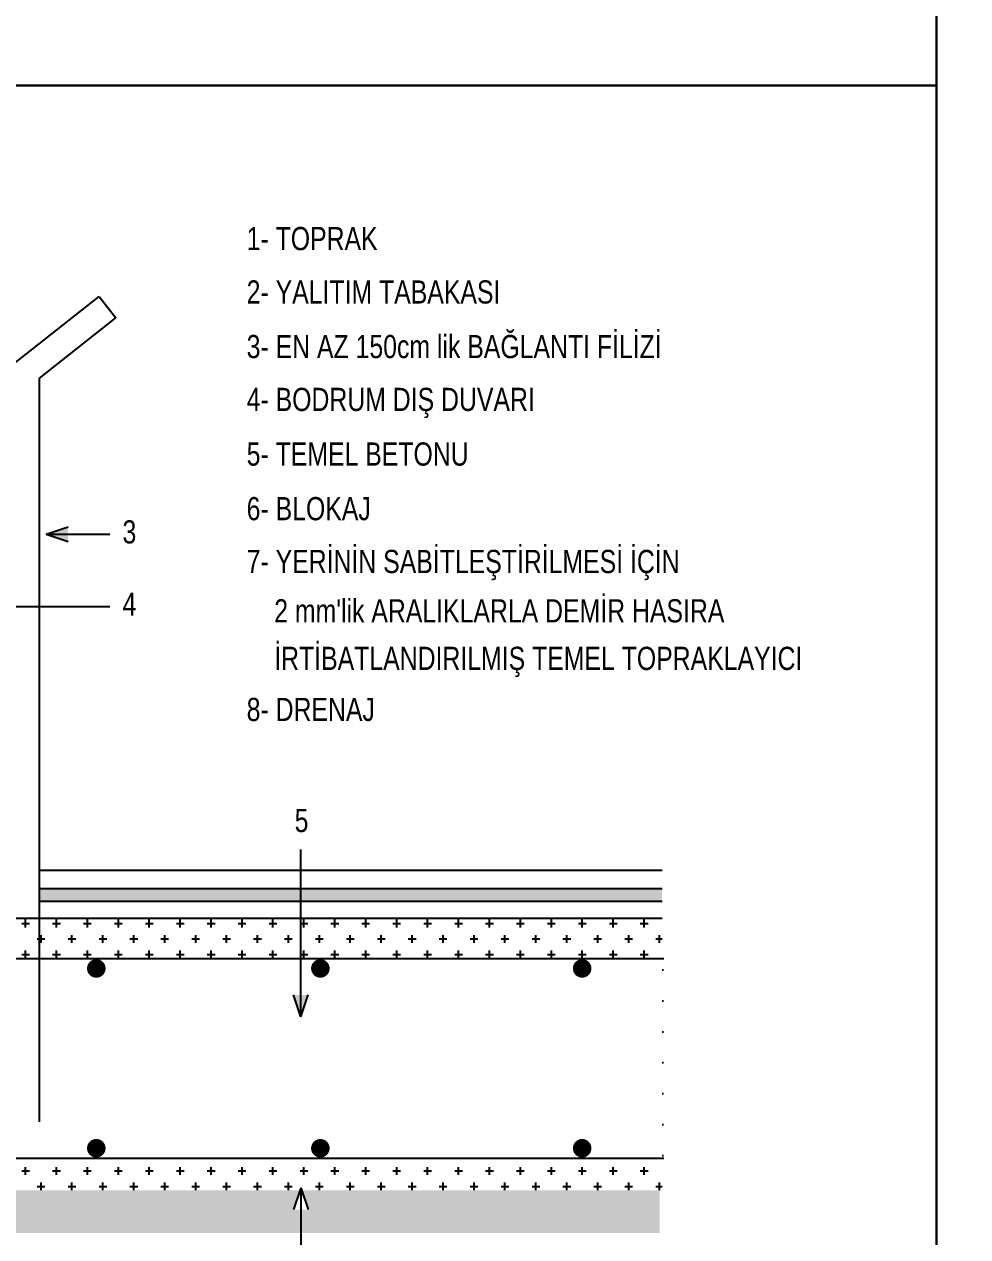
# Model space of a CAD drawing. Header units: millimetres. Extents: x 890 to 10034, y 874 to 4550.
# Drawn here: x 3216.7 to 3465.2, y 1817.3 to 2136.9 of the extents above; entities that cross this region are included whole.
import ezdxf

# ---------------------------------------------------------------- set-up
doc = ezdxf.new("R2010")
doc.units = ezdxf.units.MM
doc.linetypes.add('DASHED', pattern=[19.05, 12.7, -6.35])
doc.linetypes.add('SOLID_LINE', pattern=[0])
for name, color, linetype in [('AHAT', 3, 'Continuous'), ('KIRMIM', 1, 'Continuous'), ('MIMARI', 2, 'SOLID_LINE'), ('YAZI', 8, 'Continuous')]:
    doc.layers.add(name, color=color, linetype=linetype)
doc.styles.add('2', font='wturkce.shx', dxfattribs={"height": 0.2})

msp = doc.modelspace()

# ---------------------------------------------------------------- hatches: boundary and pattern name
at = {"layer": 'KIRMIM', "linetype": 'Continuous'}
h = msp.add_hatch(dxfattribs=at)
h.set_pattern_fill('AR-B816C,_I', color=256, scale=0.162974, style=2)
h.set_pattern_definition([(0, (-3360.0226, -683.255), (1.30379178, 1.30379178), [2.5464683, -0.06111524]), (0, (-3361.3264, -683.1939), (1.30379178, 1.30379178), [2.5464683, -0.06111524]), (90, (-3360.0226, -683.255), (-1.30379178, 1.30379178), [-1.364907, 1.24267654]), (90, (-3360.0838, -683.255), (-1.30379178, 1.30379178), [-1.364907, 1.24267654])])
h.paths.add_polyline_path([(3384.69, 1909.07), (3220.58, 1909.07), (3220.58, 1905.81), (3384.69, 1905.81)])
h = msp.add_hatch(dxfattribs=at)
h.set_pattern_fill('AR-CONC,_I', color=256, scale=1.62974, style=2)
h.set_pattern_definition([(50, (-3360.023, -707.916), (11.689474, -1.022696), [1.222305, -13.445353]), (355, (-3360.023, -707.916), (-2.261286, 12.258774), [0.977844, -10.756282]), (100.4514, (-3359.049, -708.001), (9.428197, 11.23607), [1.0388, -11.426792]), (46.1842, (-3360.023, -704.657), (17.39325, -2.69753), [1.833457, -20.16803]), (96.6356, (-3358.573, -704.881), (15.23257, 15.875586), [1.5582, -17.140185]), (351.1842, (-3360.023, -704.657), (15.232557, 15.8756), [1.466766, -16.134423]), (21, (-3358.393, -705.471), (9.728031, -6.56164), [1.222305, -13.445353]), (326, (-3358.393, -705.471), (3.965407, 11.818058), [0.977844, -10.756282]), (71.4514, (-3357.582, -706.018), (13.693442, 5.256408), [1.0388, -11.426792]), (37.5, (-3360.0226, -707.916), (0.198174, 5.4253034), [0, -10.625903, 0, -10.919256, 0, -10.7970257]), (7.5, (-3360.0226, -707.916), (4.2873488, 6.4278844), [0, -6.225606, 0, -10.381442, 0, -4.115093]), (327.5, (-3363.657, -707.916), (8.6999163, -0.3675857), [0, -4.074349, 0, -12.71197, 0, -16.867806]), (317.5, (-3365.287, -707.916), (9.504417, 1.631451), [0, -5.296654, 0, -8.442052, 0, -11.978587])])
edge = h.paths.add_edge_path()
edge.add_line((3105.93, 1818.33), (3062.21, 1818.33))
edge.add_line((3062.21, 1818.33), (3062.21, 1906.88))
edge.add_line((3062.21, 1906.88), (3105.93, 1906.88))
edge.add_line((3105.93, 1906.88), (3105.93, 1829.6))
edge.add_line((3102.43, 1818.33), (3384.04, 1818.33))
edge.add_line((3384.04, 1818.33), (3384.04, 1829.6))
edge.add_line((3384.04, 1829.6), (3105.93, 1829.6))
h = msp.add_hatch(dxfattribs=at)
h.set_pattern_fill('CROSS,_I', color=256, scale=16.297397, style=2)
h.set_pattern_definition([(0, (-3360.0226, -683.255), (4.0743493, 4.0743493), [2.0371747, -6.111524]), (90, (-3359.004, -684.2736), (-4.0743493, 4.0743493), [2.0371747, -6.111524])])
h.paths.add_polyline_path([(3105.52, 1901.27), (3384.69, 1901.27), (3384.69, 1829.49), (3105.52, 1829.49)])
edge = h.paths.add_edge_path()
edge.add_line((3112.22, 1890.64), (3385.17, 1890.64))
edge.add_line((3112.22, 1890.64), (3112.22, 1838.06))
edge.add_line((3112.22, 1838.06), (3385.17, 1838.06))
at = {"layer": 'MIMARI', "linetype": 'Continuous'}
for points in [[(3228.2, 2000.53), (3228.2, 2004.38), (3222.43, 2002.46)], [(3291.42, 1881.06), (3287.57, 1881.06), (3289.5, 1875.28)], [(3291.42, 1824.48), (3287.57, 1824.48), (3289.5, 1830.26)]]:
    msp.add_hatch(color=256, dxfattribs=at).paths.add_polyline_path(points)

# ---------------------------------------------------------------- linework, layer by layer
at = {"layer": 'AHAT', "linetype": 'Continuous'}
for p, q in [((3212.72, 2046.4), (3236.39, 2065.12)), ((3236.39, 2065.12), (3240.82, 2059.52)), ((3220.58, 2043.51), (3240.82, 2059.52)), ((3220.58, 2043.51), (3220.58, 1847.59)), ((3220.58, 1909.07), (3220.58, 1905.81)), ((3112.22, 1890.64), (3385.17, 1890.64)), ((3112.22, 1838.06), (3385.17, 1838.06))]:
    msp.add_line(p, q, dxfattribs=at)
at = {"layer": 'AHAT', "linetype": 'Continuous', "const_width": 2.44}
for points in [[(3234.41, 1888.04, 1), (3236.86, 1888.04, 1)], [(3293.45, 1888.04, 1), (3295.89, 1888.04, 1)], [(3362.42, 1888.04, 1), (3364.86, 1888.04, 1)], [(3234.41, 1840.66, -1), (3236.86, 1840.66, -1)], [(3293.45, 1840.66, -1), (3295.89, 1840.66, -1)], [(3362.42, 1840.66, -1), (3364.86, 1840.66, -1)]]:
    msp.add_lwpolyline(points, format="xyb", close=True, dxfattribs=at)
at = {"layer": 'MIMARI', "linetype": 'Continuous'}
for p, q in [((3222.43, 2002.46), (3228.2, 2004.38)), ((3222.43, 2002.46), (3239.16, 2002.46)), ((3222.43, 2002.46), (3228.2, 2000.53)), ((3203.84, 1983.41), (3239.16, 1983.41)), ((3289.5, 1875.28), (3289.5, 1919.43)), ((3220.58, 1913.96), (3384.69, 1913.96)), ((3220.58, 1909.07), (3384.69, 1909.07)), ((3220.58, 1905.81), (3384.69, 1905.81)), ((3289.5, 1875.28), (3287.57, 1881.06)), ((3289.5, 1875.28), (3291.42, 1881.06)), ((3289.5, 1830.26), (3287.57, 1824.48)), ((3289.5, 1830.26), (3289.5, 1786.11)), ((3289.5, 1830.26), (3291.42, 1824.48))]:
    msp.add_line(p, q, dxfattribs=at)
at = {"layer": 'MIMARI', "linetype": 'DASHED', "ltscale": 100}
msp.add_line((3105.52, 1901.27), (3384.69, 1901.27), dxfattribs=at)
at = {"layer": 'YAZI'}
for points in [[(3047.35, 2574.81), (3457, 2574.81), (3457, 2120.68), (3047.35, 2120.68)], [(3457, 2211.22), (3870.58, 2211.22), (3870.58, 1656.1), (3457, 1656.1)], [(3047.35, 2120.68), (3457, 2120.68), (3457, 1656.1), (3047.35, 1656.1)]]:
    msp.add_lwpolyline(points, close=True, dxfattribs=at)

# ---------------------------------------------------------------- texts
at = {"layer": 'YAZI', "linetype": 'Continuous', "style": '2', "width": 0.8}
for s, height, p in [('1- TOPRAK', 6.112, (3275.25, 2077.33)), ('2- YALITIM TABAKASI', 6.1115, (3275.25, 2063.26)), ('3- EN AZ 150cm lik BAĞLANTI FİLİZİ', 6.1115, (3275.25, 2048.87)), ('4- BODRUM DIŞ DUVARI', 6.1115, (3275.25, 2034.94)), ('5- TEMEL BETONU', 6.1115, (3275.25, 2020.55)), ('6- BLOKAJ', 6.112, (3275.25, 2006.16)), ('3', 6.11, (3242.54, 2000.04)), ('7- YERİNİN SABİTLEŞTİRİLMESİ İÇİN', 6.1115, (3275.25, 1992.23)), ('4', 6.11, (3242.54, 1980.99)), ("    2 mm'lik ARALIKLARLA DEMİR HASIRA", 6.1115, (3275.25, 1979.23)), ('    İRTİBATLANDIRILMIŞ TEMEL TOPRAKLAYICI', 6.1115, (3275.25, 1966.7)), ('8- DRENAJ', 6.112, (3275.25, 1953.24)), ('5', 6.11, (3287.9, 1923.98))]:
    msp.add_text(s, height=height, dxfattribs=at).set_placement(p)

doc.saveas('drawing.dxf')
